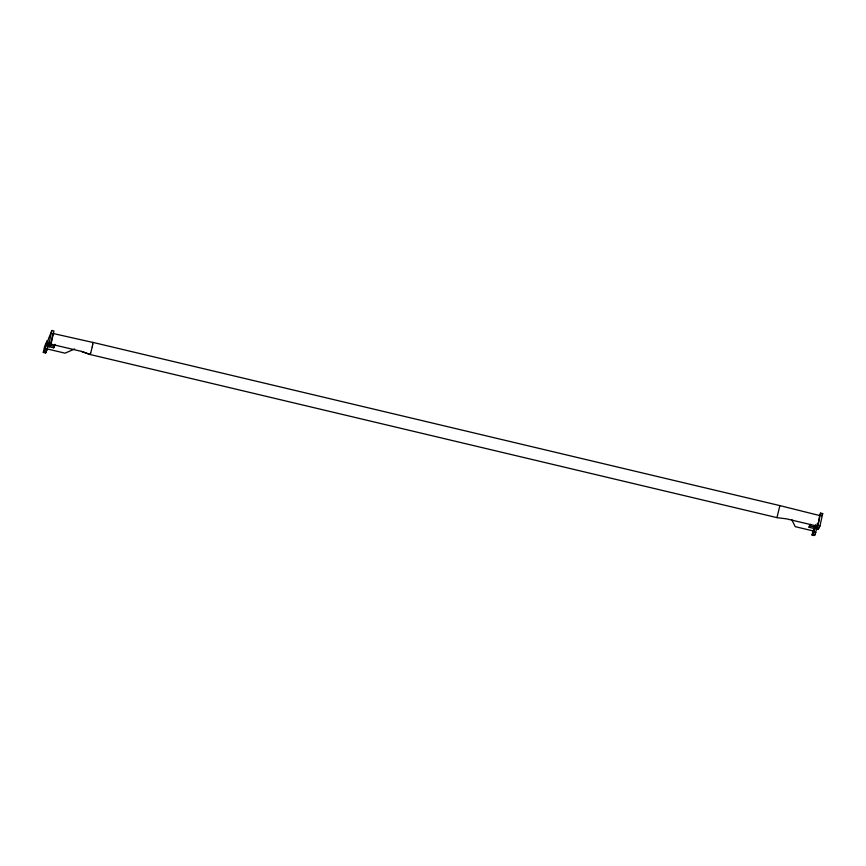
<?xml version="1.0" encoding="UTF-8"?>
<svg xmlns="http://www.w3.org/2000/svg" width="866" height="866" viewBox="0 0 866 866"><rect width="100%" height="100%" fill="white"/><g stroke="black" fill="none" stroke-linecap="round" stroke-linejoin="round"><path stroke-width="1.3" d="M53.107 333.529L50.607 344.062L81.436 351.39L90.129 354.519L777.203 517.695L786.48 518.842L817.32 526.171L818.478 522.404L819.658 515.551L779.855 505.603L92.803 342.373L92.781 344.181M817.309 523.367L817.32 526.171M92.218 347.006L92.792 344.127M43.3 352.408L44.004 351.26L46.06 351.748L45.357 352.895L43.3 352.408L44.631 346.378L47.11 340.782L45.184 349.539L43.787 352.245L45.844 352.733L48.063 346.281M43.787 352.245L44.004 351.26M45.844 352.733L46.06 351.748M55.175 344.874L53.66 347.807L47.413 346.292L48.041 343.445L47.024 345.22L48.377 339.093L51.884 330.455L53.941 330.942L51.191 343.456L49.47 346.779L50.098 343.932M47.413 346.292L49.135 342.968L51.884 330.455M53.66 347.807L55.002 344.354M813.488 530.999L814.711 528.617L809.06 527.275L809.385 525.781L815.036 527.123L813.488 530.999L795.215 526.658L791.719 519.589M812.059 535.058L812.763 533.911L812.546 534.896L814.603 535.383L814.819 534.398L814.116 535.545L812.059 535.058L813.12 530.241M814.257 527.123L814.473 526.138M812.546 534.896L813.943 532.189L815.599 524.688M816.324 525.413L816.173 528.942L818.229 529.429L819.94 526.106L822.7 513.592L820.643 513.105L819.496 515.324M814.603 535.383L817.103 527.675M816.173 528.942L817.883 525.619L820.643 513.105M818.229 529.429L818.641 527.535M92.229 346.952L90.692 352.971M81.436 351.39L90.129 354.519L90.703 352.917M809.06 527.275L810.565 524.352M821.553 515.811L822.7 513.592M74.628 348.987L65.047 353.176L46.775 348.836M92.792 342.427L52.934 333.453M49.135 342.968L51.191 343.456M817.883 525.619L819.94 526.106M49.47 345.231L53.995 346.303M45.184 349.539L47.24 350.026M813.943 532.189L815.999 532.677M779.855 505.603L776.997 517.619"/></g></svg>
